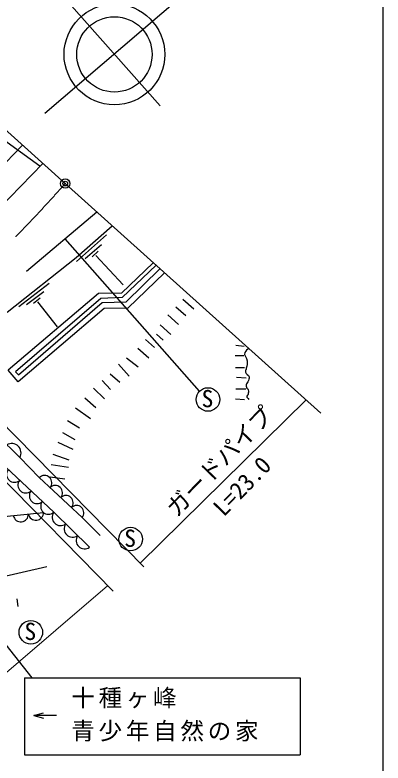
# Model space of a CAD drawing. Units: millimetres, scale not verified. Extents: x 40000 to 680000, y 20000 to 380000.
# Drawn here: x 539886 to 579000, y 260554 to 339998 of the extents above; entities that cross this region are included whole.
import ezdxf
from ezdxf.enums import TextEntityAlignment as Align

# ---------------------------------------------------------------- set-up
doc = ezdxf.new("R2010")
doc.units = ezdxf.units.MM
doc.header["$LTSCALE"] = 1000
doc.header["$PDMODE"] = 32
doc.header["$PDSIZE"] = 500
doc.linetypes.add('CHAIN', pattern=[18.5, 12, -1.5, 3.5, -1.5])
for name, color, linetype, lineweight in [('M-BGD', 7, 'Continuous', 25), ('M-BMK', 2, 'CHAIN', 13), ('M-BMK-SRVR', 3, 'Continuous', 25), ('M-STR-HTXT', 7, 'Continuous', 13), ('M-STR-STRC', 7, 'Continuous', 25), ('M-TTL-BAND', 7, 'Continuous', 25)]:
    doc.layers.add(name, color=color, linetype=linetype, lineweight=lineweight)
doc.layers.add('M-OTRS', color=6, linetype='Continuous')
doc.styles.add('ＭＳ ゴシック', font='')
doc.styles.get('ＭＳ ゴシック').set_extended_font_data('MS Gothic')

msp = doc.modelspace()

# ---------------------------------------------------------------- linework, layer by layer
at = {"layer": 'M-BGD'}
for p, q in [((543076, 329573), (562119, 345877)), ((542546, 323927), (517192, 342174)), ((545610, 341284), (555302, 330351)), ((540678, 326171), (535305, 320616)), ((538148, 319405), (542841, 324229)), ((541119, 312774), (548582, 319076)), ((546379, 314254), (550208, 317616)), ((559497, 300031), (545216, 316234)), ((546425, 313831), (549608, 316663)), ((547341, 314130), (549093, 315618)), ((548081, 314315), (548724, 314928)), ((539042, 308418), (546379, 314254)), ((548482, 314468), (551400, 311333)), ((554589, 313684), (551202, 310436)), ((554882, 313420), (551270, 309984)), ((551686, 309534), (555296, 313049)), ((555771, 312622), (551874, 308843)), ((540302, 309047), (543508, 311527)), ((541121, 309246), (542959, 310627)), ((548756, 310413), (539155, 302270)), ((549017, 309900), (539942, 302092)), ((541870, 309386), (542549, 309960)), ((551202, 310436), (548756, 310413)), ((551270, 309984), (549017, 309900)), ((540278, 301780), (549159, 309449)), ((542280, 309515), (544374, 306882)), ((549159, 309449), (551686, 309534)), ((557719, 309817), (558890, 308787)), ((549381, 308831), (540229, 301027)), ((551874, 308843), (549381, 308831)), ((556970, 308997), (558047, 308096)), ((556116, 308167), (557263, 307137)), ((555332, 307090), (556444, 306072)), ((554924, 306113), (555644, 305464)), ((553748, 305534), (554731, 304691)), ((552941, 304604), (554117, 303586)), ((563356, 304923), (564238, 304829)), ((551747, 303603), (552976, 302620)), ((563286, 303831), (564191, 303823)), ((550905, 302919), (552010, 301637)), ((540229, 301027), (539155, 302270)), ((539942, 302092), (540278, 301780)), ((549992, 301900), (551027, 300988)), ((563333, 302574), (564292, 302543)), ((549149, 301163), (550027, 300233)), ((563426, 301521), (564456, 301474)), ((548219, 300356), (549395, 299215)), ((563348, 300281), (564425, 300296)), ((547324, 299338), (548482, 298302)), ((563309, 299228), (564292, 299173)), ((546323, 298267), (547920, 297144)), ((540397, 293004), (536291, 297004)), ((545481, 296933), (546744, 296143)), ((544954, 295669), (546253, 294914)), ((544434, 294624), (546037, 293887)), ((543907, 293348), (545604, 292740)), ((542468, 290862), (540397, 293004)), ((543744, 292248), (545581, 291991)), ((547015, 286614), (542468, 290862)), ((543627, 290961), (545195, 290750)), ((522056, 284941), (542921, 287172)), ((548928, 284718), (547015, 286614)), ((526757, 277588), (543286, 281439)), ((540086, 277982), (540201, 277166))]:
    msp.add_line(p, q, dxfattribs=at)
msp.add_lwpolyline([(534336, 296226), (544000, 287182), (547817, 283469)], dxfattribs=at)
for centre, radius in [((550456, 335811), 5351), ((550456, 335811), 4000), ((560396, 299164), 1250), ((552176, 284336), 1250), ((541572, 274442), 1250)]:
    msp.add_circle(centre, radius, dxfattribs=at)
for centre, radius, start, end in [((539550, 293503), 984, 329.48338, 122.00528), ((539827, 291198), 831, 142.49962, 311.28915), ((543017, 290310), 778, 319.02476, 134.86209), ((541035, 290067), 831, 142.49962, 311.28915), ((544154, 289249), 778, 319.02476, 134.86209), ((542243, 288937), 831, 142.49962, 311.28915), ((545291, 288187), 778, 319.02476, 134.86209), ((543451, 287806), 831, 142.49962, 311.28915), ((546427, 287125), 778, 319.02476, 134.86209), ((540508, 286973), 809, 190.30457, 1.90352), ((542113, 287145), 809, 190.30457, 1.90352), ((544741, 286671), 900, 145.40402, 306.19855), ((546013, 285433), 900, 145.40402, 306.19855), ((547286, 284196), 900, 145.40402, 306.19855)]:
    msp.add_arc(centre, radius, start, end, dxfattribs=at)
msp.add_open_spline([(564753, 304560), (564561, 304469), (564420, 304369), (564320, 304162), (564164, 303840), (564552, 303641), (564577, 303284), (564599, 302967), (564526, 302790), (564472, 302477), (564443, 302311), (564325, 302216), (564378, 302056), (564454, 301827), (564706, 301809), (564764, 301576), (564817, 301368), (564696, 301248), (564628, 301045), (564566, 300861), (564430, 300779), (564441, 300585), (564451, 300402), (564621, 300354), (564675, 300179), (564729, 300002), (564698, 299884), (564651, 299704), (564631, 299624), (564562, 299604), (564542, 299524), (564504, 299370), (564637, 299275), (564745, 299173)], degree=3, knots=[0, 0, 0, 0, 1, 1, 1, 2, 2, 2, 3, 3, 3, 4, 4, 4, 5, 5, 5, 6, 6, 6, 7, 7, 7, 8, 8, 8, 9, 9, 9, 10, 10, 10, 11, 11, 11, 11], dxfattribs=at)
at = {"layer": 'M-BMK'}
msp.add_arc((424256, 429499), 161770, 282.90525, 318.39758, dxfattribs=at)
at = {"layer": 'M-BMK-SRVR'}
for p, q in [((545223, 322091), (518042, 346489)), ((572404, 297693), (545223, 322091))]:
    msp.add_line(p, q, dxfattribs=at)
msp.add_circle((545223, 322091), 500, dxfattribs=at)
msp.add_point((545223, 322091), dxfattribs=at)
at = {"layer": 'M-OTRS'}
msp.add_point((545223, 322091), dxfattribs=at)
at = {"layer": 'M-STR-HTXT'}
for p, q in [((532281, 303029), (553578, 281375)), ((529561, 299983), (550309, 278792)), ((553182, 281777), (570821, 299114)), ((538723, 269964), (549734, 279378))]:
    msp.add_line(p, q, dxfattribs=at)
at = {"layer": 'M-STR-STRC'}
for p, q in [((541726, 269602), (525209, 290467)), ((540891, 269602), (570192, 269602)), ((540891, 269602), (540891, 261423)), ((570192, 269602), (570192, 261423)), ((541907, 265601), (542907, 265869)), ((544306, 265601), (541907, 265601)), ((541907, 265601), (542907, 265333)), ((540891, 261423), (570192, 261423))]:
    msp.add_line(p, q, dxfattribs=at)
at = {"layer": 'M-TTL-BAND'}
msp.add_line((579000, 20000), (579000, 370000), dxfattribs=at)

# ---------------------------------------------------------------- texts
at = {"layer": 'M-BGD', "style": 'ＭＳ ゴシック'}
for p in [(559718, 297790), (551498, 282962), (540893, 273069)]:
    msp.add_text('S', height=1833, dxfattribs=at).set_placement(p, align=Align.BOTTOM_LEFT)
at = {"layer": 'M-STR-HTXT', "style": 'ＭＳ ゴシック'}
for s, p in [('ガードパイプ', (557470, 286192)), ('L=23.0', (562476, 286249))]:
    msp.add_text(s, height=1833, rotation=46.026, dxfattribs=at).set_placement(p, align=Align.BOTTOM_LEFT)
at = {"layer": 'M-STR-STRC', "char_height": 1833, "attachment_point": 7, "style": 'ＭＳ ゴシック'}
for s, insert in [('\\T1.16;十種ヶ峰', (545867, 266367)), ('\\T1.16;青少年自然の家', (545867, 262839))]:
    msp.add_mtext(s, dxfattribs=dict(at, insert=insert))

doc.saveas('drawing.dxf')
